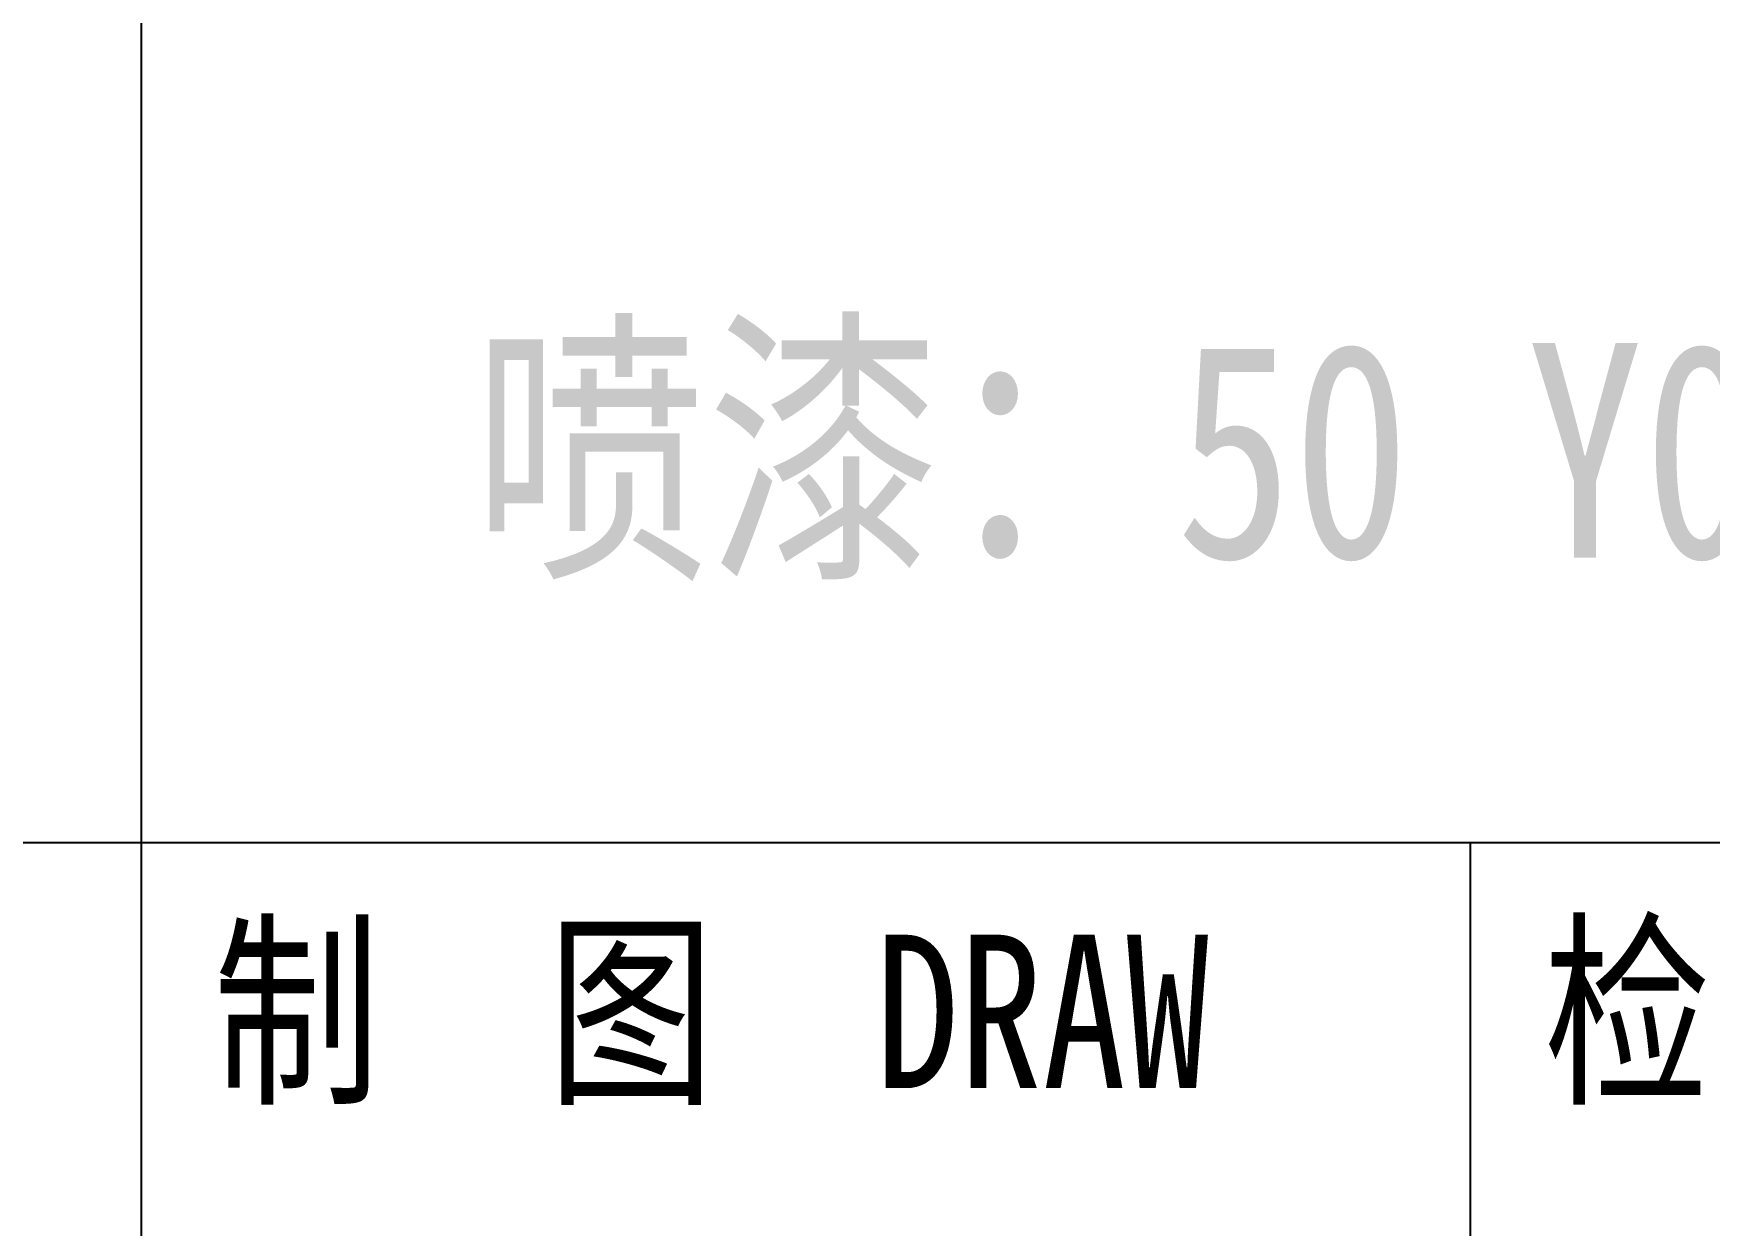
# Model space of a CAD drawing. Header units: millimetres. Extents: x 1333 to 106363, y -60675 to -5704.
# Drawn here: x 4250.4 to 4359.6, y -60577.8 to -60500.1 of the extents above; entities that cross this region are included whole.
import ezdxf
from ezdxf.enums import TextEntityAlignment as Align

# ---------------------------------------------------------------- set-up
doc = ezdxf.new("R2010")
doc.units = ezdxf.units.MM
doc.header["$LTSCALE"] = 0.5
doc.layers.add('图框', color=7, linetype='Continuous', lineweight=18)
doc.layers.add('图框文字', color=7, linetype='Continuous')
doc.layers.add('表面处理', color=7, linetype='Continuous')
doc.styles.add('国标', font='simfang.ttf', dxfattribs={"width": 0.8})

# ---------------------------------------------------------------- blocks, each defined once
blk = doc.blocks.new('GZDEH零件A3图框V01版')
at = {"layer": '图框文字', "color": 9}
for p, q in [((3114.17, -1802.211), (3114.17, -1815.961)), ((3181.99, -1815.961), (3092.49, -1815.961)), ((3114.17, -1815.961), (3114.17, -1832.961)), ((3114.17, -1815.961), (3114.17, -1832.961)), ((3135.83, -1815.961), (3135.83, -1832.961)), ((3135.83, -1815.961), (3135.83, -1832.961))]:
    blk.add_line(p, q, dxfattribs=at)
at = {"layer": '图框文字', "color": 9, "style": '国标', "width": 0.8}
for s, p in [('制  图', (3119.431, -1819.96)), ('检  图', (3141.11, -1819.96))]:
    blk.add_text(s, height=2.5, dxfattribs=at).set_placement(p, align=Align.CENTER)
blk.add_text(' DRAW', height=2.5, dxfattribs=at).set_placement((3124.776, -1819.96))
blk = doc.blocks.new('DEH A3')
at = {"layer": '图框'}
blk.add_blockref('GZDEH零件A3图框V01版', (-2857.49, 1846.461), dxfattribs=at)

msp = doc.modelspace()

# ---------------------------------------------------------------- block references
at = {"layer": '图框', "xscale": 4, "yscale": 4, "zscale": 4}
msp.add_blockref('DEH A3', (3230.64, -60674.881), dxfattribs=at)

# ---------------------------------------------------------------- texts
at = {"layer": '表面处理', "color": 3, "style": '国标', "width": 0.8}
msp.add_text('喷漆：50 Y08 深黄', height=14, dxfattribs=at).set_placement((4343.841, -60534.308), align=Align.CENTER)

doc.saveas('drawing.dxf')
